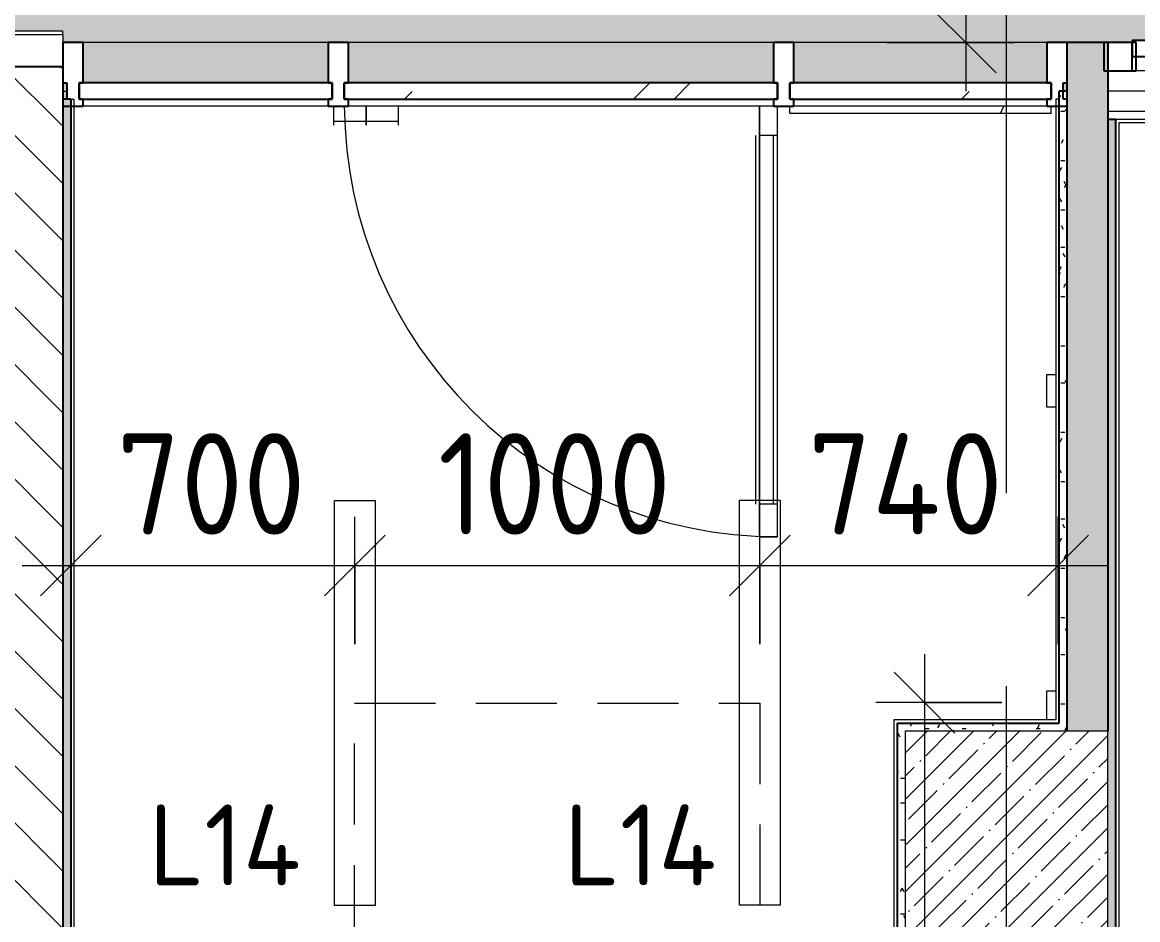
# Model space of a CAD drawing. Header units: millimetres. Extents: x 35802 to 233035, y -8553 to 29000.
# Drawn here: x 58030 to 60784, y 22785 to 25000 of the extents above; entities that cross this region are included whole.
import ezdxf

# ---------------------------------------------------------------- set-up
doc = ezdxf.new("R2010")
doc.units = ezdxf.units.MM
doc.linetypes.add('ADSK_Штрих_ш2 п1', pattern=[300, 200, -100])
doc.linetypes.add('Осевая', pattern=[3175, 635, -476.25, 1587.5, -476.25])
for name, color, linetype, lineweight in [('A-ANNO-DIMS', 7, 'Continuous', 9), ('A-ANNO-DIMS-100', 7, 'Continuous', 9), ('A-ANNO-NOTE', 7, 'Continuous', 9), ('A-DETL-1', 7, 'ADSK_Штрих_ш2 п1', 9), ('A-DETL-GENF', 7, 'Continuous', 9), ('A-DOOR', 7, 'Continuous', 9), ('A-GLAZ-CURT', 7, 'Continuous', 9), ('A-GLAZ-CURT-1', 7, 'Continuous', 25), ('A-GLAZ-CWMG', 7, 'Continuous', 9), ('A-GLAZ-CWMG-1', 7, 'Continuous', 25), ('E-LITE-EQPM-IDEN', 7, 'Continuous', 9), ('I-WALL', 7, 'Continuous', 9), ('S-COLS', 7, 'Continuous', 9), ('Оси', 7, 'Continuous', 9), ('Оси-2', 7, 'Осевая', 9)]:
    doc.layers.add(name, color=color, linetype=linetype, lineweight=lineweight)
for name, color, linetype, lineweight, true_color in [('A-CLNG-1', 7, 'Continuous', 9, 0xc0c0c0), ('A-WALL-2', 7, 'Continuous', 25, 0x3c3c3c), ('A-WALL-FNSH-2', 7, 'Continuous', 13, 0x3c3c3c)]:
    doc.layers.add(name, color=color, linetype=linetype, lineweight=lineweight, true_color=true_color)
doc.layers.add('A-CLNG-PATT-1', color=7, linetype='Continuous', lineweight=9, transparency=1)
doc.styles.add('GOST Common', font='GOST_Common.ttf', dxfattribs={"height": 200})
doc.styles.add('ISOCPEUR', font='isocpeur.ttf', dxfattribs={"width": 0.9, "height": 250})
doc.dimstyles.new('ISO-2_5_0_9К_БОЛЬШОЙ', dxfattribs={"dimscale": 304.8, "dimtxt": 248.995294, "dimasz": 0.492126, "dimexe": 0.393701, "dimexo": 0.984252, "dimgap": 0, "dimtad": 1, "dimdec": 0, "dimrnd": 10, "dimzin": 0, "dimdsep": 46, "dimtxsty": 'ISOCPEUR', "dimblk1": 'OBLIQUE', "dimblk2": 'OBLIQUE', "dimsah": 1, "dimcen": 0.09, "dimdle": 0.393701, "dimazin": 0, "dimtfac": 1, "dimtdec": 4, "dimtix": 1, "dimtmove": 0, "dimatfit": 3, "dimfxl": 1, "dimtvp": 1, "dimtolj": 1, "dimtzin": 0, "dimarcsym": 2})
pattern_1 = [(0, (0, 0), (121.92, 30.48), [10.058, -81.382, 10.058, -81.382, -487.68]), (0, (0, 0), (121.92, 30.48), [-182.88, 10.058, -172.822, 10.058, -81.382, -213.36]), (0, (0, 0), (121.92, 30.48), [-457.2, 10.058, -50.902, 10.058, -142.342]), (120, (45.72, 15.24), (-87.356454, 90.345817), [10.058, -81.382, 10.058, -81.382, -487.68]), (120, (45.72, 15.24), (-87.356454, 90.345817), [-182.88, 10.058, -172.822, 10.058, -81.382, -213.36]), (120, (45.72, 15.24), (-87.356454, 90.345817), [-457.2, 10.058, -50.902, 10.058, -142.342]), (240, (60.96, 76.2), (-34.563546, -120.825817), [10.058, -81.382, 10.058, -81.382, -487.68]), (240, (60.96, 76.2), (-34.563546, -120.825817), [-182.88, 10.058, -172.822, 10.058, -81.382, -213.36]), (240, (60.96, 76.2), (-34.563546, -120.825817), [-457.2, 10.058, -50.902, 10.058, -142.342])]

# ---------------------------------------------------------------- blocks, each defined once
blk = doc.blocks.new('Дверь_Витражная_остекление_ - В-6 витраж-32305533-План расстановки осветительного оборудования 1 этажа в осях 12-23')
at = {"layer": 'A-DETL-GENF'}
for p, q in [((-535, 1080), (-490, 1080)), ((-535, 1080), (-535, 17)), ((-490, 1080), (-535, 1080)), ((-535, 1080), (-535, 17)), ((-490, 1080), (-490, 17)), ((-490, 17), (-490, 1080)), ((-535, 1000), (-490, 1000)), ((-525, 1000), (-525, 90)), ((-481, 1000), (-481, 90)), ((-535, 90), (-490, 90)), ((401, 64), (401, 19)), ((481, 19), (481, 64)), ((481, 64), (481, 19)), ((561, 64), (561, 19)), ((561, 54), (401, 54))]:
    blk.add_line(p, q, dxfattribs=at)
at = {"layer": 'A-DOOR'}
blk.add_line((-535, 1080), (-535, 17), dxfattribs=at)
blk.add_arc((-535, 10), 1070, 0.3759, 90, dxfattribs=at)
blk = doc.blocks.new('BSC_Колонна _Прямоугольная - 500х500-V41-План расстановки осветительного оборудования 1 этажа в осях 12-23')
at = {"layer": 'S-COLS'}
h = blk.add_hatch(dxfattribs=at)
h.set_pattern_fill('FP_57', color=256, style=0, pattern_type=2)
h.set_pattern_definition([(45, (-60460, -23000), (-57.02463, 57.02463), []), (45, (-60402.975, -23000), (-57.02463, 57.02463), [100.806, -20.161, 3.353, -16.808])])
h.paths.add_polyline_path([(-250, -250), (250, -250), (250, 250), (-250, 250)])
for p, q in [((250, 250), (-250, 250)), ((-250, 250), (-250, -250)), ((250, -250), (250, 250)), ((-250, -250), (250, -250))]:
    blk.add_line(p, q, dxfattribs=at)
blk = doc.blocks.new('Штора противопожарная_Рен - ШТ_700х700-22567375-План расстановки осветительного оборудования 1 этажа в осях 12-23')
at = {"layer": 'A-DOOR'}
for p, q in [((-422, 100), (-350, 100)), ((-350, 100), (-350, 78)), ((350, 100), (430, 100)), ((350, 78), (350, 100)), ((430, 100), (430, 78))]:
    blk.add_line(p, q, dxfattribs=at)
blk = doc.blocks.new('Системная панель - Стекло - 70мм-32304938-План расстановки осветительного оборудования 1 этажа в осях 12-23')
at = {"layer": 'A-GLAZ-CURT'}
h = blk.add_hatch(dxfattribs=at)
h.set_pattern_fill('FP_64', color=256, style=0, pattern_type=2)
h.set_pattern_definition([(243.435, (59993.5, 24683), (1022.33, -3066.99), [1270, -762, 1270, -762, -1615.61]), (243.435, (59993.5, 24683), (1022.33, -3066.99), [-4064, 508, -1107.61]), (243.435, (60057, 24619.5), (1022.33, -3066.99), [1016, -1270, 762, -762, -1869.61]), (243.435, (60057, 24619.5), (1022.33, -3066.99), [-3810, 889, -980.61]), (243.435, (60057, 24429), (1022.33, -3066.99), [762, -1524, 508, -762, -2123.61]), (243.435, (60057, 24429), (1022.33, -3066.99), [-3556, 1143, -980.61]), (243.435, (59866.5, 24619.5), (1022.33, -3066.99), [762, -1524, 635, -25618.6]), (243.435, (59676, 24429), (1022.33, -3066.99), [381, -1905, 254, -25999.6]), (243.435, (59993.5, 24111.5), (1022.33, -3066.99), [254, -1905, 254, -1016, -2250.61]), (243.435, (59993.5, 24111.5), (1022.33, -3066.99), [-3429, 635, -1615.61]), (243.435, (58850.5, 24302), (1022.33, -3066.99), [1270, -1905, 1524, -1006.01]), (243.435, (58850.5, 24492.5), (1022.33, -3066.99), [1778, -1270, 1905, -752.01]), (243.435, (58723.5, 24429), (1022.33, -3066.99), [2032, -1016, 1524, -1107.61]), (243.435, (58533, 24238.5), (1022.33, -3066.99), [1270, -1778, 1016, -1615.61]), (243.435, (58723.5, 23857.5), (1022.33, -3066.99), [635, -2540, 762, -1742.61]), (243.435, (58342.5, 24048), (1022.33, -3066.99), [508, -2540, 508, -2123.61])])
h.paths.add_polyline_path([(-322.5, 35), (-322.5, 17), (322.5, 17), (322.5, 35), (-312.5, 35)])
for p, q in [((-322.5, 35), (322.5, 35)), ((-322.5, 35), (-322.5, 17)), ((322.5, 35), (322.5, 17))]:
    blk.add_line(p, q, dxfattribs=at)
blk = doc.blocks.new('Прямоугольный импост - Импост структурный с накладкой - 160мм Темный-32304527-План расстановки осветительного оборудования 1 этажа в осях 12-23')
at = {"layer": 'A-GLAZ-CWMG-1'}
for p, q in [((0, 140), (-50, 140)), ((-50, 140), (-50, 40)), ((0, 40), (0, 140)), ((-50, 40), (-40, 40)), ((-40, 40), (-40, 0)), ((-10, 0), (-10, 40)), ((-10, 40), (0, 40)), ((-40, 0), (-50, 0)), ((-50, 0), (-50, -17)), ((0, 0), (-10, 0)), ((0, -17), (0, 0)), ((-50, -17), (0, -17))]:
    blk.add_line(p, q, dxfattribs=at)
blk = doc.blocks.new('Системная панель - Сэндвич - 40мм-31693692-План расстановки осветительного оборудования 1 этажа в осях 12-23')
at = {"layer": 'A-GLAZ-CURT-1'}
for p, q in [((547.5, 0), (-547.5, 0)), ((-547.5, 0), (-547.5, -40)), ((547.5, -40), (547.5, 0)), ((-547.5, -40), (547.5, -40))]:
    blk.add_line(p, q, dxfattribs=at)
blk = doc.blocks.new('Системная панель - Стекло - 40мм-32304939-План расстановки осветительного оборудования 1 этажа в осях 12-23')
at = {"layer": 'A-GLAZ-CURT'}
h = blk.add_hatch(dxfattribs=at)
h.set_pattern_fill('FP_65', color=256, style=0, pattern_type=2)
h.set_pattern_definition([(225, (60347.5, 24710), (282.8427, -282.8427), [200, -600]), (225, (60547.5, 24810), (282.8427, -282.8427), [600, -200]), (225, (60147.5, 24910), (282.8427, -282.8427), [200, -600])])
h.paths.add_polyline_path([(-322.5, 0), (-322.5, -40), (322.5, -40), (322.5, 0), (199.6, 0)])
at = {"layer": 'A-GLAZ-CURT-1'}
for p, q in [((322.5, 0), (-322.5, 0)), ((-322.5, 0), (-322.5, -40)), ((322.5, -40), (322.5, 0)), ((-322.5, -40), (322.5, -40))]:
    blk.add_line(p, q, dxfattribs=at)
blk = doc.blocks.new('Системная панель - Стекло - 40мм-32305850-План расстановки осветительного оборудования 1 этажа в осях 12-23')
at = {"layer": 'A-GLAZ-CURT'}
h = blk.add_hatch(dxfattribs=at)
h.set_pattern_fill('FP_66', color=256, style=0, pattern_type=2)
h.set_pattern_definition([(225, (59460, 24710), (282.8427, -282.8427), [200, -600]), (225, (59660, 24810), (282.8427, -282.8427), [600, -200]), (225, (59260, 24910), (282.8427, -282.8427), [200, -600])])
h.paths.add_polyline_path([(-535, 0), (-535, -40), (535, -40), (535, 0)])
at = {"layer": 'A-GLAZ-CURT-1'}
for p, q in [((535, 0), (-535, 0)), ((-535, 0), (-535, -40)), ((535, -40), (535, 0)), ((-535, -40), (535, -40))]:
    blk.add_line(p, q, dxfattribs=at)
blk = doc.blocks.new('Системная панель - Стекло - 40мм-32305851-План расстановки осветительного оборудования 1 этажа в осях 12-23')
at = {"layer": 'A-GLAZ-CURT-1'}
for p, q in [((312.5, 0), (-312.5, 0)), ((-312.5, 0), (-312.5, -40)), ((312.5, -40), (312.5, 0)), ((-312.5, -40), (312.5, -40))]:
    blk.add_line(p, q, dxfattribs=at)
blk = doc.blocks.new('Прямоугольный импост - Импост структурный с накладкой - 160мм Темный-32304531-План расстановки осветительного оборудования 1 этажа в осях 12-23')
at = {"layer": 'A-GLAZ-CWMG-1'}
for p, q in [((-50, 40), (-50, 140)), ((-50, 140), (0, 140)), ((0, 140), (0, 40)), ((-40, 40), (-50, 40)), ((-40, 0), (-40, 40)), ((-10, 40), (-10, 0)), ((0, 40), (-10, 40)), ((-50, -17), (-50, 0)), ((-50, 0), (-40, 0)), ((-10, 0), (0, 0)), ((0, 0), (0, -17)), ((0, -17), (-50, -17))]:
    blk.add_line(p, q, dxfattribs=at)
blk = doc.blocks.new('Прямоугольный импост - Импост структурный с накладкой - 160мм Темный-32304526-План расстановки осветительного оборудования 1 этажа в осях 12-23')
at = {"layer": 'A-GLAZ-CWMG-1'}
for p, q in [((-25, 40), (-25, 140)), ((-25, 140), (25, 140)), ((25, 140), (25, 40)), ((-15, 40), (-25, 40)), ((-15, 0), (-15, 40)), ((15, 40), (15, 0)), ((25, 40), (15, 40)), ((-25, -17), (-25, 0)), ((-25, 0), (-15, 0)), ((15, 0), (25, 0)), ((25, 0), (25, -17)), ((25, -17), (-25, -17))]:
    blk.add_line(p, q, dxfattribs=at)
blk = doc.blocks.new('Прямоугольный импост - Импост структурный с накладкой - 160мм Темный-32304619-План расстановки осветительного оборудования 1 этажа в осях 12-23')
at = {"layer": 'A-GLAZ-CWMG'}
for p, q in [((60560, 24950), (59935, 24950)), ((60560, 24793), (59935, 24793))]:
    blk.add_line(p, q, dxfattribs=at)
blk = doc.blocks.new('Прямоугольный импост - Импост структурный с накладкой - 160мм Темный-32305523-План расстановки осветительного оборудования 1 этажа в осях 12-23')
at = {"layer": 'A-GLAZ-CWMG'}
for p, q in [((59885, 24950), (58835, 24950)), ((59885, 24793), (58835, 24793))]:
    blk.add_line(p, q, dxfattribs=at)
blk = doc.blocks.new('Прямоугольный импост - Импост структурный с накладкой - 160мм Темный-32305524-План расстановки осветительного оборудования 1 этажа в осях 12-23')
at = {"layer": 'A-GLAZ-CWMG'}
for p, q in [((58785, 24950), (58180, 24950)), ((58785, 24793), (58180, 24793))]:
    blk.add_line(p, q, dxfattribs=at)
blk = doc.blocks.new('Прямоугольный импост - 50 x 70 мм-23765997-План расстановки осветительного оборудования 1 этажа в осях 12-23')
at = {"layer": 'A-GLAZ-CWMG-1'}
for p, q in [((-35, 35), (35, 35)), ((-35, -35), (-35, 35)), ((35, 35), (35, -35)), ((35, -35), (-35, -35))]:
    blk.add_line(p, q, dxfattribs=at)
blk = doc.blocks.new('Прямоугольный импост - 50 x 70 мм-31687668-План расстановки осветительного оборудования 1 этажа в осях 12-23')
at = {"layer": 'A-GLAZ-CWMG-1'}
for p, q in [((-70, 35), (0, 35)), ((-70, -35), (-70, 35)), ((0, 35), (0, -35)), ((0, -35), (-70, -35))]:
    blk.add_line(p, q, dxfattribs=at)
blk = doc.blocks.new('Прямоугольный импост - 50 x 70 мм-31693606-План расстановки осветительного оборудования 1 этажа в осях 12-23')
at = {"layer": 'A-GLAZ-CWMG'}
blk.add_line((61865, 24880), (60780, 24880), dxfattribs=at)
blk = doc.blocks.new('DIMBLOCK80-План расстановки осветительного оборудования 1 этажа в осях 12-23')
at = {"layer": 'A-ANNO-DIMS-100'}
for p, q in [((58150, 23464.9), (58150, 23778.8)), ((58851, 23464.9), (58851, 23778.8)), ((58030, 23658.8), (58851, 23658.8)), ((58150, 23658.8), (58150, 23464.9)), ((58851, 23658.8), (58851, 23464.9))]:
    blk.add_line(p, q, dxfattribs=at)
at = {"layer": 'A-ANNO-DIMS-100', "lineweight": 20}
for p, q in [((58150, 23658.8), (58225, 23733.8)), ((58851, 23658.8), (58926, 23733.8)), ((58150, 23658.8), (58075, 23583.8)), ((58851, 23658.8), (58776, 23583.8))]:
    blk.add_line(p, q, dxfattribs=at)
at = {"layer": 'A-ANNO-DIMS-100', "color": 0, "insert": (58263.5, 23985.4), "char_height": 250, "width": 568.858, "attachment_point": 1, "line_spacing_factor": 1.149209, "style": 'ISOCPEUR'}
blk.add_mtext('700', dxfattribs=at)
blk = doc.blocks.new('_Oblique')
at = {"color": 0, "linetype": 'ByBlock', "lineweight": -2}
blk.add_line((-0.5, -0.5), (0.5, 0.5), dxfattribs=at)
blk = doc.blocks.new('DIMBLOCK81-План расстановки осветительного оборудования 1 этажа в осях 12-23')
at = {"layer": 'A-ANNO-DIMS-100'}
for p, q in [((58851, 23464.9), (58851, 23778.8)), ((59851, 23464.9), (59851, 23778.8)), ((58851, 23658.8), (59851, 23658.8)), ((58851, 23658.8), (58851, 23464.9)), ((59851, 23658.8), (59851, 23464.9))]:
    blk.add_line(p, q, dxfattribs=at)
at = {"layer": 'A-ANNO-DIMS-100', "lineweight": 20}
for p, q in [((58851, 23658.8), (58926, 23733.8)), ((59851, 23658.8), (59926, 23733.8)), ((58851, 23658.8), (58776, 23583.8)), ((59851, 23658.8), (59776, 23583.8))]:
    blk.add_line(p, q, dxfattribs=at)
at = {"layer": 'A-ANNO-DIMS-100', "color": 0, "insert": (59056.5, 23985.4), "char_height": 250, "width": 706.764, "attachment_point": 1, "line_spacing_factor": 1.149209, "style": 'ISOCPEUR'}
blk.add_mtext('1000', dxfattribs=at)
blk = doc.blocks.new('DIMBLOCK82-План расстановки осветительного оборудования 1 этажа в осях 12-23')
at = {"layer": 'A-ANNO-DIMS-100'}
for p, q in [((59851, 23464.9), (59851, 23778.8)), ((60587.5, 23464.9), (60587.5, 23778.8)), ((59851, 23658.8), (60707.5, 23658.8)), ((59851, 23658.8), (59851, 23464.9)), ((60587.5, 23658.8), (60587.5, 23464.9))]:
    blk.add_line(p, q, dxfattribs=at)
at = {"layer": 'A-ANNO-DIMS-100', "lineweight": 20}
for p, q in [((59851, 23658.8), (59926, 23733.8)), ((60587.5, 23658.8), (60662.5, 23733.8)), ((59851, 23658.8), (59776, 23583.8)), ((60587.5, 23658.8), (60512.5, 23583.8))]:
    blk.add_line(p, q, dxfattribs=at)
at = {"layer": 'A-ANNO-DIMS-100', "color": 0, "insert": (59970.3, 23985.4), "char_height": 250, "width": 597.589, "attachment_point": 1, "line_spacing_factor": 1.149209, "style": 'ISOCPEUR'}
blk.add_mtext('740', dxfattribs=at)
blk = doc.blocks.new('DIMBLOCK83-План расстановки осветительного оборудования 1 этажа в осях 12-23')
at = {"layer": 'A-ANNO-DIMS-100'}
for p, q in [((60257.3, 23440.5), (60257.3, 20320.5)), ((60448.5, 23320.5), (60137.3, 23320.5)), ((60257.3, 23320.5), (60448.5, 23320.5)), ((60447.5, 20320.5), (60137.3, 20320.5)), ((60257.3, 20320.5), (60447.5, 20320.5))]:
    blk.add_line(p, q, dxfattribs=at)
at = {"layer": 'A-ANNO-DIMS-100', "lineweight": 20}
for p, q in [((60257.3, 23320.5), (60182.3, 23395.5)), ((60257.3, 23320.5), (60332.3, 23245.5)), ((60257.3, 20320.5), (60182.3, 20395.5)), ((60257.3, 20320.5), (60332.3, 20245.5))]:
    blk.add_line(p, q, dxfattribs=at)
at = {"layer": 'A-ANNO-DIMS-100', "color": 0, "insert": (59930.7, 21504.5), "char_height": 250, "width": 758.478, "attachment_point": 1, "rotation": 90, "line_spacing_factor": 1.149209, "style": 'ISOCPEUR'}
blk.add_mtext('3000', dxfattribs=at)
blk = doc.blocks.new('DIMBLOCK262-План расстановки осветительного оборудования 1 этажа в осях 12-23')
at = {"layer": 'A-ANNO-DIMS-100', "lineweight": 20}
for p, q in [((60359.3, 25715), (60284.3, 25790)), ((60359.3, 25715), (60434.3, 25640)), ((60359.3, 24950), (60284.3, 25025)), ((60359.3, 24950), (60434.3, 24875))]:
    blk.add_line(p, q, dxfattribs=at)
at = {"layer": 'A-ANNO-DIMS-100'}
for p, q in [((60165.3, 25715), (60479.3, 25715)), ((60359.3, 25715), (60165.3, 25715)), ((60359.3, 25715), (60359.3, 24830)), ((60165.3, 24950), (60479.3, 24950)), ((60359.3, 24950), (60165.3, 24950))]:
    blk.add_line(p, q, dxfattribs=at)
at = {"layer": 'A-ANNO-DIMS-100', "color": 0, "insert": (60032.7, 25117), "char_height": 250, "width": 517.144, "attachment_point": 1, "rotation": 90, "line_spacing_factor": 1.149209, "style": 'ISOCPEUR'}
blk.add_mtext('1/2', dxfattribs=at)

msp = doc.modelspace()

# ---------------------------------------------------------------- hatches: boundary and pattern name
at = {"layer": 'A-CLNG-PATT-1'}
h = msp.add_hatch(color=256, dxfattribs=at)
h.paths.add_polyline_path([(84590, 20178), (84590, 21652), (82302, 21652), (82302, 22672), (68282, 22672), (68282, 26852), (68202, 26852), (68202, 26860), (67111, 26860), (67110, 26852), (66788, 26852), (66788, 26472), (66132, 26472), (66132, 26859), (60788, 26859), (60788, 26472), (60132, 26472), (60132, 26852), (57578, 26852), (57578, 25558), (57958, 25558), (57958, 24978), (58130, 24978), (58130, 24950), (58180, 24950), (58180, 24850), (58785, 24850), (58785, 24950), (58835, 24950), (58835, 24850), (59885, 24850), (59885, 24950), (59935, 24950), (59935, 24850), (60560, 24850), (60560, 24950), (60770, 24950), (60770, 24955), (61865, 24955), (61865, 24950), (61935, 24950), (61935, 24955), (63055, 24955), (63055, 24950), (63125, 24950), (63125, 24955), (64245, 24955), (64245, 24950), (64315, 24950), (64315, 24955), (65435, 24955), (65435, 24950), (65505, 24950), (65505, 24955), (66090, 24955), (66090, 24950), (66760, 24950), (66760, 24960), (66780, 24960), (66780, 24970.5), (66788, 24970.5), (66788, 22672), (66288, 22672), (66288, 21178), (78707.8, 21178), (78707.8, 20178), (83295.5, 20178), (83295.5, 20188), (83315.5, 20188), (83315.5, 20178)])
h.paths.add_polyline_path([(58140, 24810), (58140, 24850), (58130, 24850), (58130, 24810)])
h.paths.add_polyline_path([(60600, 24830), (60610, 24830), (60610, 24850), (60600, 24850)])
at = {"layer": 'I-WALL'}
h = msp.add_hatch(dxfattribs=at)
h.set_pattern_fill('FP_21', color=256, style=0, pattern_type=2)
h.set_pattern_definition([(135, (0, 0), (-75.43415, -75.43415), [106.68, -17.78, 3.556, -17.78]), (135, (0, 75.39), (-75.43415, -75.43415), []), (50, (0, 0), (127.52922, -11.15758), [13.335, -146.685]), (355, (0, 0), (-24.66966, 133.74002), [10.668, -117.348]), (100.451, (10.63, -0.93), (102.85973, 122.58178), [11.333, -124.663]), (46.184, (0, 35.56), (189.75516, -29.43036), [20.002, -220.027]), (96.636, (15.81, 33.1), (166.1822, 173.1996), [17, -186.995]), (351.184, (0, 35.56), (166.18393, 173.1976), [16.002, -176.022]), (21, (17.78, 26.67), (106.13027, -71.58603), [13.335, -146.685]), (326, (17.78, 26.67), (43.26188, 128.93175), [10.668, -117.348]), (71.451, (26.62, 20.7), (149.39198, 57.34505), [11.333, -124.663]), (37.5, (0, 0), (2.162228, 59.188357), [3.353, -112.573, 3.353, -115.773, -117.792]), (37.5, (0, 0), (2.162228, 59.188357), [-235.052, 3.353, -114.44]), (7.5, (0, 0), (46.77386, 70.12615), [3.353, -64.567, 3.353, -109.906, -44.894]), (7.5, (0, 0), (46.77386, 70.12615), [-181.178, 3.353, -41.542]), (327.5, (-39.65, 0), (94.91367, -4.010093), [3.353, -41.097, 3.353, -135.331, -184.023]), (327.5, (-39.65, 0), (94.91367, -4.010093), [-183.134, 3.353, -180.67]), (317.5, (-57.43, 0), (103.69057, 17.79882), [3.353, -54.432, 3.353, -88.748, -130.683]), (317.5, (-57.43, 0), (103.69057, 17.79882), [-149.885, 3.353, -127.33])])
h.paths.add_polyline_path([(60710, 18600), (60710, 22750), (60610, 22750), (60610, 18600)])
h.paths.add_polyline_path([(60710, 23250), (60710, 24950), (60610, 24950), (60610, 23250), (60682.8, 23250)])
h = msp.add_hatch(dxfattribs=at)
h.set_pattern_fill('FP_20', color=256, style=0, pattern_type=2)
h.set_pattern_definition([(135, (0, 0), (-70.71068, -70.71068), [])])
h.paths.add_polyline_path([(58130, 20720), (58130, 24890), (57930, 24890), (57930, 20720)])
h = msp.add_hatch(dxfattribs=at)
h.set_pattern_fill('FP_67', color=256, style=0, pattern_type=2)
h.set_pattern_definition(pattern_1)
h.paths.add_polyline_path([(60590, 23270), (60610, 23270), (60610, 24830), (60590, 24830), (60590, 23278)])
h = msp.add_hatch(dxfattribs=at)
h.set_pattern_fill('FP_67', color=256, style=0, pattern_type=2)
h.set_pattern_definition(pattern_1)
h.paths.add_polyline_path([(58130, 18720), (58150, 18720), (58150, 24810), (58130, 24810), (58130, 19329.5)])
h = msp.add_hatch(dxfattribs=at)
h.set_pattern_fill('FP_67', color=256, style=0, pattern_type=2)
h.set_pattern_definition(pattern_1)
h.paths.add_polyline_path([(60710, 18600), (60730, 18600), (60730, 24760), (60710, 24760), (60710, 19329.5)])
h = msp.add_hatch(dxfattribs=at)
h.set_pattern_fill('FP_67', color=256, style=0, pattern_type=2)
h.set_pattern_definition(pattern_1)
h.paths.add_polyline_path([(60190, 22750), (60210, 22750), (60210, 23270), (60190, 23270), (60190, 23250)])
h = msp.add_hatch(dxfattribs=at)
h.set_pattern_fill('FP_67', color=256, style=0, pattern_type=2)
h.set_pattern_definition(pattern_1)
h.paths.add_polyline_path([(60210, 23250), (60610, 23250), (60610, 23270), (60210, 23270)])

# ---------------------------------------------------------------- linework, layer by layer
at = {"layer": 'A-ANNO-NOTE'}
for p, q in [((58801, 22819.5), (58801, 23819.5)), ((58801, 23819.5), (58901, 23819.5)), ((58901, 23819.5), (58901, 22819.5)), ((59801, 22820.5), (59801, 23820.5)), ((59801, 23820.5), (59901, 23820.5)), ((59901, 23820.5), (59901, 22820.5)), ((58901, 22819.5), (58801, 22819.5)), ((59901, 22820.5), (59801, 22820.5))]:
    msp.add_line(p, q, dxfattribs=at)
at = {"layer": 'A-CLNG-1'}
msp.add_line((58130, 24970), (58130, 24950), dxfattribs=at)
at = {"layer": 'A-DETL-1'}
for p, q in [((58850, 23319.5), (59851, 23319.5)), ((58850, 20319.5), (58850, 23319.5)), ((59851, 23319.5), (59851, 20319.5))]:
    msp.add_line(p, q, dxfattribs=at)
at = {"layer": 'A-WALL-2'}
for p, q in [((60710, 24950), (60610, 24950)), ((60610, 23250), (60610, 24950)), ((60710, 24950), (60710, 23250)), ((58130, 24890), (57960, 24890)), ((58130, 24890), (58130, 18600)), ((60610, 24830), (60590, 24830)), ((60590, 23270), (60590, 24830)), ((58150, 24810), (58130, 24810)), ((58150, 24810), (58150, 18720)), ((60730, 24760), (60710, 24760)), ((60730, 18580), (60730, 24760)), ((60190, 23270), (60190, 22730)), ((60190, 23270), (60590, 23270))]:
    msp.add_line(p, q, dxfattribs=at)
at = {"layer": 'A-WALL-FNSH-2'}
for p, q in [((57950, 24970), (58130, 24970)), ((58130, 24978), (57958, 24978)), ((58130, 24970), (58130, 24978)), ((58158, 24809), (58150, 24809)), ((58158, 18728), (58158, 24809)), ((60590, 24810), (60582, 24810)), ((60582, 24810), (60582, 23278)), ((66640, 24760), (60730, 24760)), ((60738, 24752), (66640, 24752)), ((60738, 18572), (60738, 24752)), ((60182, 23278), (60182, 22722)), ((60582, 23278), (60182, 23278))]:
    msp.add_line(p, q, dxfattribs=at)
at = {"layer": 'I-WALL'}
for p, q in [((58130, 24830), (58140, 24830)), ((66660, 24830), (60710, 24830)), ((60710, 24780), (66660, 24780))]:
    msp.add_line(p, q, dxfattribs=at)
at = {"layer": 'Оси'}
msp.add_line((60460, 24898.1), (60460, 27398.1), dxfattribs=at)
at = {"layer": 'Оси-2'}
msp.add_line((60460, 501), (60460, 24898.1), dxfattribs=at)

# ---------------------------------------------------------------- block references
at = {"layer": 'A-DOOR'}
for name, p, rotation in [('Дверь_Витражная_остекление_ - В-6 витраж-32305533-План расстановки осветительного оборудования 1 этажа в осях 12-23', (59360, 24810), 180), ('Штора противопожарная_Рен - ШТ_700х700-22567375-План расстановки осветительного оборудования 1 этажа в осях 12-23', (60660, 23700), 89.99999999999991)]:
    msp.add_blockref(name, p, dxfattribs=dict(at, rotation=rotation))
at = {"layer": 'A-GLAZ-CURT', "rotation": 180}
for name, p in [('Системная панель - Сэндвич - 40мм-31693692-План расстановки осветительного оборудования 1 этажа в осях 12-23', (61317.5, 24915)), ('Системная панель - Стекло - 40мм-32305851-План расстановки осветительного оборудования 1 этажа в осях 12-23', (58482.5, 24810)), ('Системная панель - Стекло - 40мм-32305850-План расстановки осветительного оборудования 1 этажа в осях 12-23', (59360, 24810)), ('Системная панель - Стекло - 40мм-32304939-План расстановки осветительного оборудования 1 этажа в осях 12-23', (60247.5, 24810)), ('Системная панель - Стекло - 70мм-32304938-План расстановки осветительного оборудования 1 этажа в осях 12-23', (60247.5, 24810))]:
    msp.add_blockref(name, p, dxfattribs=at)
at = {"layer": 'A-GLAZ-CWMG', "extrusion": (0, 0, -1)}
for name, p in [('Прямоугольный импост - Импост структурный с накладкой - 160мм Темный-32304531-План расстановки осветительного оборудования 1 этажа в осях 12-23', (-58130, 24810)), ('Прямоугольный импост - Импост структурный с накладкой - 160мм Темный-32304526-План расстановки осветительного оборудования 1 этажа в осях 12-23', (-58810, 24810)), ('Прямоугольный импост - Импост структурный с накладкой - 160мм Темный-32304526-План расстановки осветительного оборудования 1 этажа в осях 12-23', (-59910, 24810)), ('Прямоугольный импост - 50 x 70 мм-23765997-План расстановки осветительного оборудования 1 этажа в осях 12-23', (-60735, 24915)), ('Прямоугольный импост - 50 x 70 мм-31687668-План расстановки осветительного оборудования 1 этажа в осях 12-23', (-60710, 24915))]:
    msp.add_blockref(name, p, dxfattribs=at)
at = {"layer": 'A-GLAZ-CWMG'}
for name, p in [('Прямоугольный импост - Импост структурный с накладкой - 160мм Темный-32305524-План расстановки осветительного оборудования 1 этажа в осях 12-23', (0, 0)), ('Прямоугольный импост - Импост структурный с накладкой - 160мм Темный-32305523-План расстановки осветительного оборудования 1 этажа в осях 12-23', (0, 0)), ('Прямоугольный импост - Импост структурный с накладкой - 160мм Темный-32304619-План расстановки осветительного оборудования 1 этажа в осях 12-23', (0, 0)), ('Прямоугольный импост - Импост структурный с накладкой - 160мм Темный-32304527-План расстановки осветительного оборудования 1 этажа в осях 12-23', (60610, 24810)), ('Прямоугольный импост - 50 x 70 мм-31693606-План расстановки осветительного оборудования 1 этажа в осях 12-23', (0, 0))]:
    msp.add_blockref(name, p, dxfattribs=at)
at = {"layer": 'S-COLS'}
msp.add_blockref('BSC_Колонна _Прямоугольная - 500х500-V41-План расстановки осветительного оборудования 1 этажа в осях 12-23', (60460, 23000), dxfattribs=at)

# ---------------------------------------------------------------- texts
at = {"layer": 'E-LITE-EQPM-IDEN', "char_height": 200, "width": 497.046, "attachment_point": 1, "style": 'GOST Common'}
for insert in [(58341.7, 23069.2), (59367.8, 23069.2)]:
    msp.add_mtext('L14', dxfattribs=dict(at, insert=insert))

# ---------------------------------------------------------------- dimensions: what is measured, and where the dimension line sits
at = {"layer": 'A-ANNO-DIMS'}
dim = msp.add_linear_dim(base=(60359.3, 24950), p1=(60465.3, 25715), p2=(60465.3, 24950), angle=90, text='1/2', dimstyle='ISO-2_5_0_9К_БОЛЬШОЙ', override={"dimpost": '<>', "dimfxl": 765}, dxfattribs=at)
dim.commit()
dim.dimension.update_dxf_attribs({"geometry": 'DIMBLOCK262-План расстановки осветительного оборудования 1 этажа в осях 12-23', "text_midpoint": (60234.3, 25332.5)})
for base, p1, p2, override, picture, middle in [((58851, 23658.8), (58150, 23764.9), (58851, 23764.9), {"dimpost": '<>', "dimfxl": 701}, 'DIMBLOCK80-План расстановки осветительного оборудования 1 этажа в осях 12-23', (58500.5, 23783.8)), ((59851, 23658.8), (58851, 23764.9), (59851, 23764.9), {"dimpost": '<>', "dimfxl": 1000}, 'DIMBLOCK81-План расстановки осветительного оборудования 1 этажа в осях 12-23', (59351, 23783.8)), ((60587.4999987, 23658.8356376), (59850.9999987, 23764.9016548), (60587.4999987, 23764.9016548), {"dimpost": '<>', "dimfxl": 736.5}, 'DIMBLOCK82-План расстановки осветительного оборудования 1 этажа в осях 12-23', (60219.2499987, 23783.8356376))]:
    dim = msp.add_linear_dim(base=base, p1=p1, p2=p2, dimstyle='ISO-2_5_0_9К_БОЛЬШОЙ', override=override, dxfattribs=at)
    dim.commit()
    dim.dimension.update_dxf_attribs({"geometry": picture, "text_midpoint": middle})
dim = msp.add_linear_dim(base=(60257.3, 20320.5), p1=(60148.5, 23320.5), p2=(60147.5, 20320.5), angle=90, dimstyle='ISO-2_5_0_9К_БОЛЬШОЙ', override={"dimpost": '<>', "dimfxl": 3000.000167}, dxfattribs=at)
dim.commit()
dim.dimension.update_dxf_attribs({"geometry": 'DIMBLOCK83-План расстановки осветительного оборудования 1 этажа в осях 12-23', "text_midpoint": (60132.3, 21820.5)})

doc.saveas('drawing.dxf')
